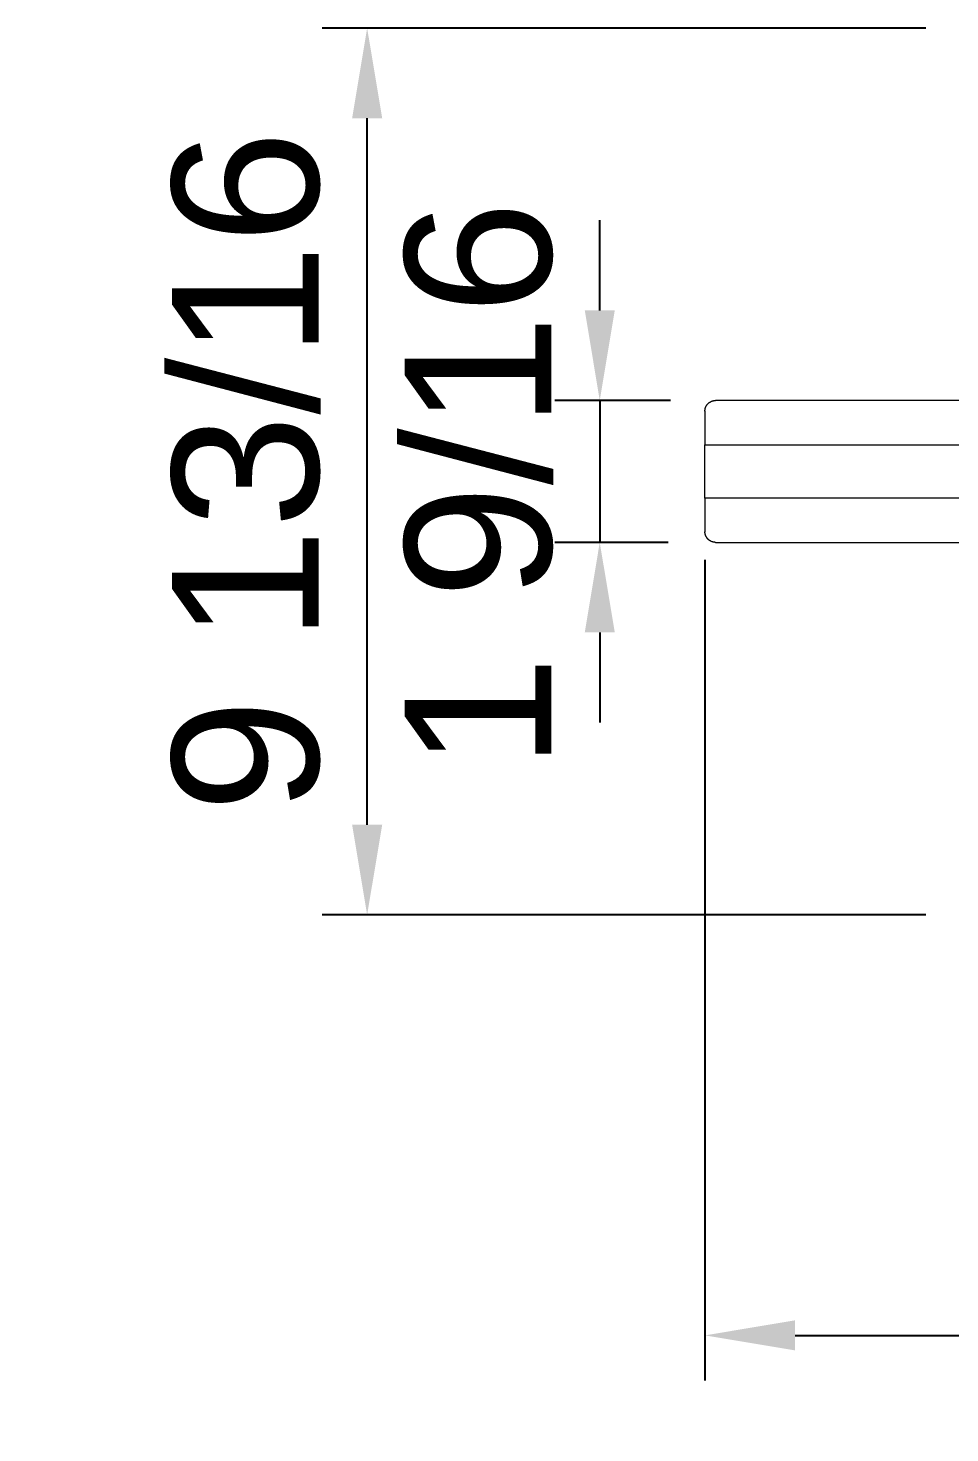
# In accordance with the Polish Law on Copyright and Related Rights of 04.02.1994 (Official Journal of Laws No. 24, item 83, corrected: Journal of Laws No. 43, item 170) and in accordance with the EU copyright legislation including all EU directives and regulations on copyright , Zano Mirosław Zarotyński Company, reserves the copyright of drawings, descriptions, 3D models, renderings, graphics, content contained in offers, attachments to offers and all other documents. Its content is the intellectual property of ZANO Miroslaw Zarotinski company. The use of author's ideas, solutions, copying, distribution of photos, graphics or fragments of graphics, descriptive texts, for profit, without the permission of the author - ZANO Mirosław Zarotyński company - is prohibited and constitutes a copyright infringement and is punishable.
# Model space of a CAD drawing. Header units: inches. Extents: x -13 to 609, y -6 to 131.
# Drawn here: x -6.3 to 3.93, y -6.35 to 9.24 of the extents above; entities that cross this region are included whole.
import ezdxf

# ---------------------------------------------------------------- set-up
doc = ezdxf.new("R2010")
doc.units = ezdxf.units.IN
doc.header["$PDSIZE"] = -1
doc.layers.add('ZANO_R', color=7, linetype='Continuous', lineweight=0)
doc.styles.add('Arial', font='arial.ttf')
doc.styles.get("Standard").update_dxf_attribs({"font": 'ARIALUNI.TTF'})
doc.dimstyles.new('amerykanie', dxfattribs={"dimtxt": 50, "dimasz": 50, "dimexe": 0.5, "dimexo": 0.5, "dimgap": 1, "dimtad": 1, "dimdec": 0, "dimzin": 0, "dimlunit": 5, "dimtxsty": 'Standard', "dimcen": 0.09, "dimclrd": 1, "dimclre": 1, "dimclrt": 1, "dimazin": 0, "dimtfac": 1, "dimtdec": 0, "dimtmove": 0, "dimatfit": 3, "dimfxl": 1, "dimtzin": 0, "dimarcsym": 1})

# ---------------------------------------------------------------- blocks, each defined once
blk = doc.blocks.new('*D431')
at = {"layer": 'Defpoints', "color": 0}
for p in [(1.33, 5.111), (0.044, 3.536), (1.303, 3.536)]:
    blk.add_point(p, dxfattribs=at)
at = {"layer": 'ZANO_R', "color": 1, "lineweight": -2}
for p, q in [((0.044, 6.111), (0.044, 7.111)), ((0.83, 5.111), (-0.456, 5.111)), ((0.044, 5.111), (0.044, 3.536)), ((0.803, 3.536), (-0.456, 3.536)), ((0.044, 2.536), (0.044, 1.536))]:
    blk.add_line(p, q, dxfattribs=at)
at = {"layer": 'ZANO_R', "color": 1}
for points in [[(-0.122, 6.111), (0.211, 6.111), (0.044, 5.111)], [(0.211, 2.536), (-0.122, 2.536), (0.044, 3.536)]]:
    blk.add_solid(points, dxfattribs=at)
at = {"layer": 'ZANO_R', "color": 1, "insert": (-1.296, 4.171), "char_height": 1.625, "attachment_point": 5, "rotation": 90, "style": 'Arial'}
blk.add_mtext('1 9/16', dxfattribs=at)
blk = doc.blocks.new('*D432')
at = {"layer": 'Defpoints', "color": 0}
for p in [(1.212, 3.841), (16.96, 3.841), (16.96, -5.267)]:
    blk.add_point(p, dxfattribs=at)
at = {"layer": 'ZANO_R', "color": 1, "lineweight": -2}
for p, q in [((1.212, 3.341), (1.212, -5.767)), ((16.96, 3.341), (16.96, -5.767)), ((2.212, -5.267), (15.96, -5.267))]:
    blk.add_line(p, q, dxfattribs=at)
at = {"layer": 'ZANO_R', "color": 1}
for points in [[(2.212, -5.1), (2.212, -5.434), (1.212, -5.267)], [(15.96, -5.434), (15.96, -5.1), (16.96, -5.267)]]:
    blk.add_solid(points, dxfattribs=at)
at = {"layer": 'ZANO_R', "color": 1, "insert": (9.086, -3.926), "char_height": 1.625, "attachment_point": 5, "style": 'Arial'}
blk.add_mtext('15 3/4', dxfattribs=at)
blk = doc.blocks.new('*D434')
at = {"layer": 'Defpoints', "color": 0}
for p in [(-2.538, 9.244), (4.164, 9.244), (4.164, -0.599)]:
    blk.add_point(p, dxfattribs=at)
at = {"layer": 'ZANO_R', "color": 1, "lineweight": -2}
for p, q in [((3.664, 9.244), (-3.038, 9.244)), ((-2.538, 0.401), (-2.538, 8.244)), ((3.664, -0.599), (-3.038, -0.599))]:
    blk.add_line(p, q, dxfattribs=at)
at = {"layer": 'ZANO_R', "color": 1}
for points in [[(-2.371, 8.244), (-2.705, 8.244), (-2.538, 9.244)], [(-2.705, 0.401), (-2.371, 0.401), (-2.538, -0.599)]]:
    blk.add_solid(points, dxfattribs=at)
at = {"layer": 'ZANO_R', "color": 1, "insert": (-3.879, 4.323), "char_height": 1.625, "attachment_point": 5, "rotation": 90, "style": 'Arial'}
blk.add_mtext('9 13/16', dxfattribs=at)

msp = doc.modelspace()

# ---------------------------------------------------------------- linework, layer by layer
at = {"layer": 'ZANO_R'}
for p, q in [((1.21165, 4.99252), (1.21172, 4.99655)), ((1.21165, 4.99252), (1.21165, 4.6185)), ((1.21172, 4.99655), (1.21193, 5.00058)), ((1.21193, 5.00058), (1.21227, 5.0046)), ((1.21227, 5.0046), (1.21275, 5.0086)), ((1.21275, 5.0086), (1.21337, 5.01259)), ((1.21337, 5.01259), (1.21412, 5.01655)), ((1.21412, 5.01655), (1.21501, 5.02048)), ((1.21501, 5.02048), (1.21603, 5.02438)), ((1.21603, 5.02438), (1.21718, 5.02825)), ((1.21718, 5.02825), (1.21847, 5.03207)), ((1.21847, 5.03207), (1.21988, 5.03585)), ((1.21988, 5.03585), (1.22143, 5.03957)), ((1.22143, 5.03957), (1.2231, 5.04325)), ((1.2231, 5.04325), (1.22489, 5.04686)), ((1.22489, 5.04686), (1.22681, 5.05041)), ((1.22681, 5.05041), (1.22884, 5.05389)), ((1.22884, 5.05389), (1.231, 5.0573)), ((1.231, 5.0573), (1.23327, 5.06063)), ((1.23327, 5.06063), (1.23565, 5.06389)), ((1.23565, 5.06389), (1.23814, 5.06706)), ((1.23814, 5.06706), (1.24074, 5.07014)), ((1.24074, 5.07014), (1.24344, 5.07314)), ((1.24344, 5.07314), (1.24624, 5.07604)), ((1.24624, 5.07604), (1.24914, 5.07884)), ((1.24914, 5.07884), (1.25214, 5.08154)), ((1.25214, 5.08154), (1.25522, 5.08414)), ((1.25522, 5.08414), (1.25839, 5.08663)), ((1.25839, 5.08663), (1.26165, 5.08901)), ((1.26165, 5.08901), (1.26498, 5.09128)), ((1.26498, 5.09128), (1.26839, 5.09343)), ((1.26839, 5.09343), (1.27187, 5.09547)), ((1.27187, 5.09547), (1.27542, 5.09739)), ((1.27542, 5.09739), (1.27903, 5.09918)), ((1.27903, 5.09918), (1.2827, 5.10085)), ((1.2827, 5.10085), (1.28643, 5.10239)), ((1.28643, 5.10239), (1.29021, 5.10381)), ((1.29021, 5.10381), (1.29403, 5.1051)), ((1.29403, 5.1051), (1.29789, 5.10625)), ((1.29789, 5.10625), (1.3018, 5.10727)), ((1.3018, 5.10727), (1.30573, 5.10816)), ((1.30573, 5.10816), (1.30969, 5.10891)), ((1.30969, 5.10891), (1.31368, 5.10953)), ((1.31368, 5.10953), (1.31768, 5.11001)), ((1.31768, 5.11001), (1.3217, 5.11035)), ((1.3217, 5.11035), (1.32573, 5.11056)), ((1.32573, 5.11056), (1.32976, 5.11063)), ((16.84157, 5.11063), (1.32976, 5.11063)), ((1.21165, 4.02795), (1.21165, 4.6185)), ((1.21165, 4.6185), (16.95968, 4.6185)), ((16.95968, 4.02795), (1.21165, 4.02795)), ((1.21165, 4.02795), (1.21165, 3.65394)), ((1.21172, 3.6499), (1.21165, 3.65394)), ((1.21193, 3.64588), (1.21172, 3.6499)), ((1.21227, 3.64186), (1.21193, 3.64588)), ((1.21275, 3.63785), (1.21227, 3.64186)), ((1.21337, 3.63387), (1.21275, 3.63785)), ((1.21412, 3.62991), (1.21337, 3.63387)), ((1.21501, 3.62597), (1.21412, 3.62991)), ((1.21603, 3.62207), (1.21501, 3.62597)), ((1.21718, 3.61821), (1.21603, 3.62207)), ((1.21847, 3.61438), (1.21718, 3.61821)), ((1.21988, 3.61061), (1.21847, 3.61438)), ((1.22143, 3.60688), (1.21988, 3.61061)), ((1.2231, 3.60321), (1.22143, 3.60688)), ((1.22489, 3.5996), (1.2231, 3.60321)), ((1.22681, 3.59605), (1.22489, 3.5996)), ((1.22884, 3.59257), (1.22681, 3.59605)), ((1.231, 3.58916), (1.22884, 3.59257)), ((1.23327, 3.58582), (1.231, 3.58916)), ((1.23565, 3.58257), (1.23327, 3.58582)), ((1.23814, 3.5794), (1.23565, 3.58257)), ((1.24074, 3.57631), (1.23814, 3.5794)), ((1.24344, 3.57332), (1.24074, 3.57631)), ((1.24624, 3.57042), (1.24344, 3.57332)), ((1.24914, 3.56762), (1.24624, 3.57042)), ((1.25214, 3.56492), (1.24914, 3.56762)), ((1.25522, 3.56232), (1.25214, 3.56492)), ((1.25839, 3.55983), (1.25522, 3.56232)), ((1.26165, 3.55744), (1.25839, 3.55983)), ((1.26498, 3.55517), (1.26165, 3.55744)), ((1.26839, 3.55302), (1.26498, 3.55517)), ((1.27187, 3.55098), (1.26839, 3.55302)), ((1.27542, 3.54907), (1.27187, 3.55098)), ((1.27903, 3.54727), (1.27542, 3.54907)), ((1.2827, 3.5456), (1.27903, 3.54727)), ((1.28643, 3.54406), (1.2827, 3.5456)), ((1.29021, 3.54265), (1.28643, 3.54406)), ((1.29403, 3.54136), (1.29021, 3.54265)), ((1.29789, 3.54021), (1.29403, 3.54136)), ((1.3018, 3.53918), (1.29789, 3.54021)), ((1.30573, 3.5383), (1.3018, 3.53918)), ((1.30969, 3.53754), (1.30573, 3.5383)), ((1.31368, 3.53693), (1.30969, 3.53754)), ((1.31768, 3.53645), (1.31368, 3.53693)), ((1.3217, 3.5361), (1.31768, 3.53645)), ((1.32573, 3.5359), (1.3217, 3.5361)), ((1.32976, 3.53583), (1.32573, 3.5359)), ((1.32976, 3.53583), (16.84157, 3.53583))]:
    msp.add_line(p, q, dxfattribs=at)

# ---------------------------------------------------------------- dimensions: what is measured, and where the dimension line sits
dim = msp.add_linear_dim(base=(-2.53801, 9.24421), p1=(4.16441, -0.59859), p2=(4.16413, 9.24421), angle=90, dimstyle='amerykanie', override={"dimtxt": 1.625, "dimasz": 1, "dimgap": 0.5, "dimdec": 4, "dimtxsty": 'Arial', "dimaunit": 1, "dimadec": 1, "dimtdec": 4, "dimtmove": 1, "dimfrac": 2}, dxfattribs=at)
dim.commit()
dim.dimension.update_dxf_attribs({"geometry": '*D434', "text_midpoint": (-3.87878, 4.32281)})
dim = msp.add_linear_dim(base=(0.0442, 3.53629), p1=(1.32976, 5.11063), p2=(1.30288, 3.53629), angle=90, dimstyle='amerykanie', override={"dimtxt": 1.625, "dimasz": 1, "dimgap": 0.5, "dimdec": 4, "dimtxsty": 'Arial', "dimaunit": 1, "dimadec": 1, "dimtdec": 4, "dimtmove": 1, "dimfrac": 2}, dxfattribs=at)
dim.commit()
dim.dimension.update_dxf_attribs({"geometry": '*D431', "text_midpoint": (0.0442, 4.17067), "dimtype": 160})
dim = msp.add_linear_dim(base=(16.95968, -5.26713), p1=(1.21165, 3.84094), p2=(16.95968, 3.84094), dimstyle='amerykanie', override={"dimtxt": 1.625, "dimasz": 1, "dimgap": 0.5, "dimdec": 4, "dimtxsty": 'Arial', "dimaunit": 1, "dimadec": 1, "dimtdec": 4, "dimtmove": 1, "dimfrac": 2}, dxfattribs=at)
dim.commit()
dim.dimension.update_dxf_attribs({"geometry": '*D432', "text_midpoint": (9.08567, -3.92636)})

doc.saveas('drawing.dxf')
